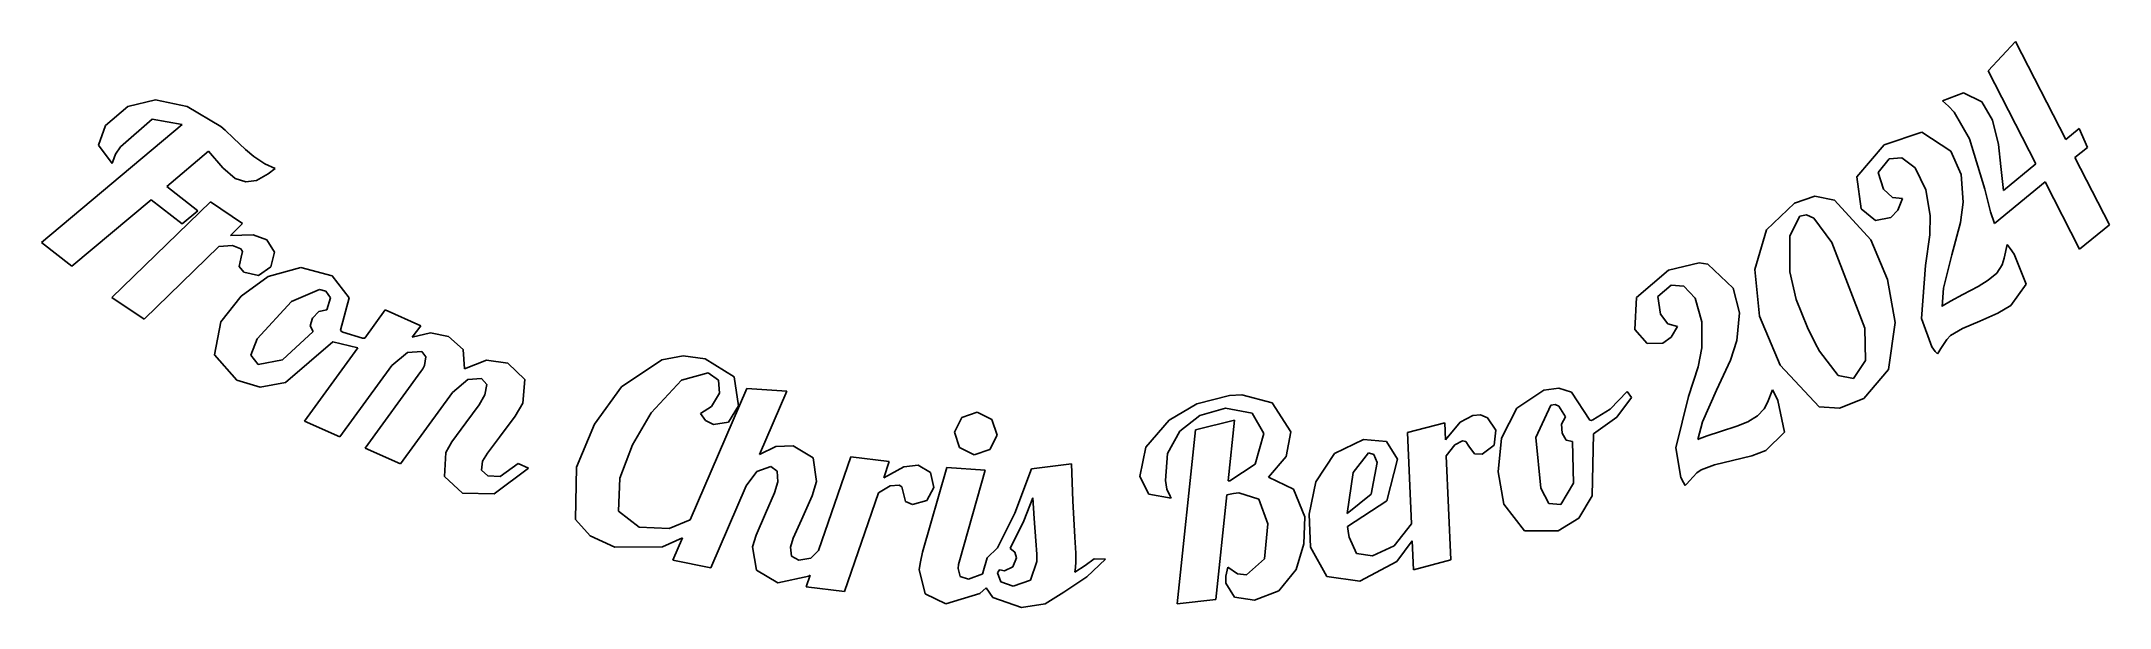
# Model space of a CAD drawing. Header units: millimetres. Extents: x 9.4 to 42, y 2.1 to 49.
# Drawn here: x 9.38 to 41.95, y 2.1 to 11.02 of the extents above.
import ezdxf

# ---------------------------------------------------------------- set-up
doc = ezdxf.new("R2010")
doc.units = ezdxf.units.MM
doc.layers.add('Export_Paths', color=7, linetype='CONTINUOUS')

msp = doc.modelspace()

# ---------------------------------------------------------------- linework, layer by layer
at = {"layer": 'Export_Paths', "color": 7}
for p, q in [((40.467297, 11.015878), (40.035799, 10.55389)), ((41.258986, 9.470233), (40.467297, 11.015878)), ((40.035799, 10.55389), (40.789758, 9.087313)), ((39.651326, 10.207658), (39.319564, 10.078467)), ((39.938131, 10.064515), (39.651326, 10.207658)), ((10.739739, 9.991935), (10.387996, 9.692961)), ((10.623603, 9.354477), (11.123831, 9.791143)), ((11.176579, 10.093453), (10.739739, 9.991935)), ((11.123831, 9.791143), (11.595637, 9.708983)), ((11.176538, 10.093452), (11.176579, 10.093453)), ((11.675888, 9.991018), (11.176538, 10.093452)), ((12.203348, 9.676424), (11.675888, 9.991018)), ((39.319564, 10.078467), (39.413614, 9.996817)), ((39.413614, 9.996817), (39.503014, 9.900697)), ((39.503014, 9.900697), (39.74331, 9.479018)), ((40.104012, 9.773576), (39.938131, 10.064515)), ((40.201162, 9.393754), (40.104012, 9.773576)), ((11.595637, 9.708983), (9.379235, 7.850181)), ((10.387996, 9.692961), (10.279476, 9.380835)), ((12.274148, 9.615964), (12.203348, 9.676424)), ((12.407473, 9.490907), (12.274148, 9.615964)), ((12.596092, 9.312107), (12.407473, 9.490907)), ((38.990385, 9.588575), (38.397656, 9.38807)), ((38.990376, 9.588565), (38.990385, 9.588575)), ((39.447196, 9.287291), (38.990376, 9.588565)), ((39.74331, 9.479018), (39.982571, 8.690952)), ((41.468793, 9.641798), (41.258986, 9.470233)), ((41.601084, 9.345692), (41.468793, 9.641798)), ((10.279476, 9.380835), (10.493933, 9.090931)), ((10.495433, 9.100231), (10.504233, 9.125551)), ((10.504233, 9.125551), (10.544543, 9.239239)), ((10.544543, 9.239239), (10.623603, 9.354477)), ((11.353791, 8.728164), (12.011115, 9.284202)), ((12.011115, 9.284202), (12.239525, 9.026337)), ((12.726834, 9.205136), (12.596092, 9.312107)), ((12.898399, 9.087831), (12.726834, 9.205136)), ((38.397656, 9.38807), (37.971842, 8.880607)), ((38.304132, 8.9514), (38.476214, 9.16379)), ((38.476214, 9.16379), (38.67982, 9.18188)), ((38.67982, 9.18188), (38.886009, 9.026334)), ((39.611527, 8.916771), (39.447196, 9.287291)), ((40.234752, 9.044422), (40.201162, 9.393754)), ((41.404714, 9.184979), (41.601084, 9.345692)), ((41.950417, 8.127679), (41.404714, 9.184979)), ((10.493933, 9.090931), (10.495433, 9.100231)), ((12.239525, 9.026337), (12.429694, 8.856838)), ((12.429694, 8.856838), (12.599193, 8.805678)), ((12.599193, 8.805678), (12.765074, 8.826348)), ((12.765074, 8.826348), (12.948526, 8.931251)), ((13.059113, 9.011351), (12.898399, 9.087831)), ((12.948526, 8.931251), (13.059113, 9.011351)), ((37.971842, 8.880607), (38.036442, 8.379346)), ((38.389912, 8.686817), (38.304132, 8.9514)), ((38.886009, 9.026334), (39.05499, 8.679585)), ((39.645637, 8.482172), (39.611527, 8.916771)), ((40.135541, 8.148866), (40.935492, 8.802056)), ((40.278162, 8.669768), (40.234752, 9.044422)), ((40.789758, 9.087313), (40.278162, 8.669768)), ((40.935492, 8.802056), (41.478094, 7.742173)), ((9.860342, 7.476044), (11.107811, 8.522492)), ((12.043193, 8.487347), (10.490316, 6.980462)), ((11.107811, 8.522492), (11.596153, 8.143187)), ((11.841616, 8.348859), (11.353791, 8.728164)), ((12.549092, 8.147312), (12.043193, 8.487347)), ((36.987406, 8.46978), (36.548798, 8.046132)), ((37.309867, 8.575717), (36.987406, 8.46978)), ((37.616309, 8.514222), (37.309867, 8.575722)), ((37.309867, 8.575722), (37.309867, 8.575717)), ((38.191984, 7.88842), (37.616309, 8.514222)), ((38.530988, 8.557626), (38.389912, 8.686817)), ((38.686535, 8.542126), (38.530988, 8.557626)), ((38.617285, 8.359708), (38.686535, 8.542126)), ((39.05499, 8.679585), (39.12475, 8.274442)), ((39.600157, 8.161778), (39.645637, 8.482172)), ((39.982571, 8.690952), (40.072491, 8.332834)), ((11.596153, 8.143187), (11.841616, 8.348859)), ((12.356855, 7.960243), (12.549092, 8.147312)), ((36.913508, 7.953533), (37.071638, 8.264109)), ((37.071638, 8.264109), (37.177575, 8.285809)), ((37.177575, 8.285809), (37.177576, 8.285809)), ((37.177576, 8.285809), (37.289714, 8.233619)), ((37.289714, 8.233619), (37.576518, 7.846562)), ((38.036442, 8.379346), (38.262268, 8.195895)), ((38.262268, 8.195895), (38.50463, 8.240335)), ((38.50463, 8.240335), (38.617285, 8.359708)), ((39.12475, 8.274442), (39.11905, 7.971618)), ((39.466832, 7.656383), (39.600157, 8.161778)), ((40.072491, 8.332834), (40.135541, 8.148866)), ((9.379235, 7.850181), (9.860342, 7.476044)), ((12.714973, 7.969543), (12.356855, 7.960243)), ((12.928397, 7.892033), (12.714973, 7.969543)), ((13.05242, 7.696696), (12.928397, 7.892033)), ((36.548798, 8.046132), (36.362638, 7.425916)), ((36.916608, 7.388193), (36.913508, 7.953533)), ((37.576518, 7.846562), (38.097416, 6.500391)), ((38.452433, 7.266752), (38.191984, 7.88842)), ((39.11905, 7.971618), (39.0498, 7.485343)), ((41.478094, 7.742173), (41.950417, 8.127679)), ((10.996228, 6.640431), (12.174451, 7.787131)), ((12.174451, 7.787131), (12.391492, 7.799021)), ((12.391492, 7.799021), (12.520683, 7.747861)), ((12.524813, 7.617631), (12.492773, 7.47087)), ((12.520683, 7.747861), (12.547553, 7.704451)), ((12.547553, 7.704451), (12.524813, 7.617631)), ((12.99403, 7.465703), (13.05242, 7.696696)), ((35.48879, 7.528232), (35.004582, 7.410927)), ((35.622629, 7.506537), (35.488787, 7.528237)), ((35.488787, 7.528237), (35.48879, 7.528232)), ((36.021054, 7.131366), (35.622629, 7.506537)), ((39.332473, 7.130317), (39.466832, 7.656383)), ((40.256959, 7.499294), (40.172209, 7.368036)), ((40.287449, 7.603164), (40.256959, 7.499294)), ((40.334989, 7.816588), (40.287449, 7.603164)), ((40.382009, 7.756128), (40.334989, 7.816588)), ((40.445059, 7.665698), (40.382009, 7.756128)), ((40.636262, 7.190274), (40.445059, 7.665698)), ((12.492773, 7.47087), (12.568733, 7.3794)), ((12.952698, 7.315325), (12.525334, 7.004233)), ((12.568733, 7.3794), (12.80076, 7.33031)), ((12.80076, 7.33031), (12.99403, 7.465703)), ((13.467395, 7.454852), (12.952698, 7.315325)), ((13.958317, 7.324112), (13.467391, 7.454854)), ((13.467391, 7.454854), (13.467395, 7.454852)), ((14.226518, 6.97478), (13.958317, 7.324112)), ((35.004582, 7.410927), (34.497636, 6.984079)), ((34.837157, 6.997026), (35.043346, 7.176859)), ((35.043346, 7.176859), (35.246951, 7.159289)), ((36.362638, 7.425916), (36.434441, 6.69043)), ((37.016348, 6.952561), (36.916608, 7.388193)), ((38.573873, 6.589274), (38.452433, 7.266752)), ((39.0498, 7.485343), (38.9883, 6.653869)), ((40.035783, 7.252798), (39.87817, 7.153578)), ((40.172209, 7.368036), (40.035783, 7.252798)), ((40.393383, 6.856961), (40.636262, 7.190274)), ((10.490316, 6.980462), (10.996228, 6.640431)), ((12.525334, 7.004233), (12.204423, 6.598056)), ((12.778555, 6.331928), (13.320641, 6.918972)), ((13.320641, 6.918972), (13.759374, 7.110692)), ((13.759374, 7.110692), (13.759367, 7.110687)), ((13.759367, 7.110687), (13.859107, 7.083297)), ((13.859107, 7.083297), (13.930937, 6.978394)), ((13.930937, 6.978394), (13.876677, 6.790292)), ((14.091126, 6.4668), (14.226518, 6.97478)), ((34.497636, 6.984079), (34.475416, 6.479201)), ((34.876427, 6.721073), (34.837157, 6.997026)), ((35.246951, 7.159289), (35.423685, 6.97067)), ((35.423685, 6.97067), (35.530138, 6.60015)), ((36.119244, 6.738625), (36.021054, 7.131366)), ((37.192048, 6.511244), (37.016348, 6.952561)), ((39.311283, 6.841962), (39.332473, 7.130317)), ((39.328333, 6.853852), (39.311283, 6.841962)), ((39.444605, 6.924652), (39.328333, 6.853852)), ((39.639942, 7.029038), (39.444605, 6.924652)), ((39.87817, 7.153578), (39.639942, 7.029038)), ((40.189261, 6.735522), (40.393383, 6.856961)), ((12.204423, 6.598056), (12.106233, 6.078192)), ((13.648783, 6.656966), (13.610023, 6.53811)), ((13.610023, 6.53811), (13.659633, 6.44613)), ((13.748003, 6.761352), (13.648783, 6.656966)), ((13.876677, 6.790292), (13.748003, 6.761352)), ((14.795469, 6.786681), (14.470941, 6.33968)), ((15.352541, 6.538635), (14.795469, 6.786681)), ((15.22025, 6.356734), (15.352541, 6.538635)), ((34.993216, 6.570178), (34.876427, 6.721073)), ((35.143594, 6.527808), (34.993216, 6.570178)), ((35.044374, 6.360376), (35.143594, 6.527808)), ((35.530138, 6.60015), (35.529621, 6.189322)), ((36.078424, 6.304027), (36.119244, 6.738625)), ((36.434441, 6.69043), (36.762614, 5.916964)), ((38.467936, 5.848751), (38.573873, 6.589274)), ((38.9883, 6.653869), (39.150564, 6.204801)), ((39.634773, 6.49471), (39.905041, 6.610465)), ((39.905041, 6.610465), (40.189261, 6.735522)), ((12.680365, 6.075613), (12.778555, 6.331928)), ((13.659633, 6.44613), (13.178526, 5.999645)), ((13.225028, 5.64618), (13.970718, 6.282316)), ((14.361392, 6.188786), (13.524234, 5.035885)), ((13.970718, 6.282316), (14.361392, 6.188786)), ((14.101456, 6.4513), (14.091126, 6.4668)), ((14.127296, 6.43631), (14.101456, 6.4513)), ((14.434771, 6.34278), (14.127296, 6.43631)), ((14.470941, 6.33968), (14.434771, 6.34278)), ((15.507054, 6.428044), (15.22025, 6.356734)), ((15.790241, 6.367064), (15.507054, 6.428044)), ((16.019167, 6.162942), (15.790241, 6.367064)), ((34.475416, 6.479201), (34.666102, 6.259576)), ((34.666102, 6.259576), (34.912599, 6.261676)), ((34.912599, 6.261676), (35.044374, 6.360376)), ((35.529621, 6.189322), (35.471741, 5.891666)), ((35.978684, 5.996035), (36.078424, 6.304027)), ((37.315038, 6.264231), (37.192048, 6.511244)), ((37.383248, 6.137623), (37.315038, 6.264231)), ((38.097416, 6.500391), (38.106337, 5.988715)), ((39.150564, 6.204801), (39.204824, 6.134001)), ((39.292164, 6.179481), (39.384664, 6.320558)), ((39.384664, 6.320558), (39.444604, 6.383088)), ((39.444604, 6.383088), (39.634773, 6.49471)), ((12.106233, 6.078192), (12.458666, 5.6808)), ((12.795087, 5.926785), (12.680365, 6.075613)), ((13.178526, 5.999645), (12.795087, 5.926785)), ((14.081306, 4.787838), (14.897277, 5.9118)), ((14.897277, 5.9118), (15.145841, 6.116439)), ((15.145841, 6.116439), (15.370633, 6.131939)), ((15.370633, 6.131939), (15.434713, 6.047709)), ((15.410943, 5.91025), (15.384593, 5.86167)), ((15.434713, 6.047709), (15.410943, 5.91025)), ((16.040357, 5.857017), (16.019167, 6.162942)), ((16.390206, 5.997577), (16.040357, 5.857017)), ((16.724553, 5.945897), (16.390206, 5.997577)), ((16.99172, 5.692682), (16.724553, 5.945897)), ((19.149219, 6.001705), (18.516182, 5.575375)), ((19.488216, 6.063205), (19.149219, 6.001705)), ((19.831861, 6.017247), (19.488213, 6.063237)), ((19.488213, 6.063237), (19.488216, 6.063205)), ((20.291782, 5.731477), (19.831861, 6.017247)), ((35.471741, 5.891666), (35.320329, 5.424511)), ((35.76061, 5.521645), (35.978684, 5.996035)), ((36.762614, 5.916964), (37.373946, 5.26274)), ((37.67677, 5.754701), (37.383248, 6.137623)), ((38.106337, 5.988715), (37.918616, 5.708191)), ((39.204824, 6.134001), (39.237384, 6.094731)), ((39.237384, 6.094731), (39.258054, 6.124701)), ((39.258054, 6.124701), (39.292164, 6.179481)), ((12.458666, 5.6808), (12.82474, 5.572026)), ((12.82474, 5.572026), (13.225028, 5.64618)), ((15.356173, 5.81878), (14.47974, 4.610068)), ((15.384593, 5.86167), (15.356173, 5.81878)), ((15.852266, 5.4865), (16.095146, 5.688555)), ((16.095146, 5.688555), (16.312187, 5.707675)), ((16.312187, 5.707675), (16.394347, 5.611045)), ((16.394347, 5.611045), (16.363857, 5.448781)), ((16.95916, 5.318028), (16.99172, 5.692682)), ((18.516182, 5.575375), (18.092436, 4.987814)), ((18.984884, 5.168205), (19.461857, 5.678768)), ((19.461857, 5.678768), (19.878886, 5.797107)), ((20.488151, 5.549063), (19.5988, 3.480455)), ((19.878886, 5.797107), (20.043217, 5.679284)), ((20.043217, 5.679284), (20.056137, 5.47723)), ((20.355342, 5.277241), (20.291782, 5.731477)), ((21.11912, 5.509793), (20.488151, 5.549063)), ((33.276005, 5.555743), (33.037777, 5.521123)), ((33.276009, 5.555712), (33.276005, 5.555743)), ((33.47703, 5.489052), (33.276009, 5.555712)), ((37.918616, 5.708191), (37.67677, 5.754701)), ((38.077779, 5.389864), (38.467936, 5.848751)), ((15.036296, 4.362021), (15.852266, 5.4865)), ((16.276007, 5.293235), (16.065167, 5.006947)), ((16.363857, 5.448781), (16.276007, 5.293235)), ((16.840821, 5.115457), (16.95916, 5.318028)), ((19.933664, 5.265873), (19.761581, 5.156836)), ((20.056137, 5.47723), (19.933664, 5.265873)), ((20.201346, 5.017308), (20.355342, 5.277241)), ((20.687105, 4.508304), (21.11912, 5.509793)), ((27.578162, 5.309765), (27.137878, 5.049833)), ((28.088208, 5.441023), (27.578162, 5.309765)), ((27.623744, 5.124269), (28.024617, 5.238487)), ((28.024617, 5.238487), (28.44578, 5.159937)), ((28.284578, 5.450323), (28.088208, 5.441023)), ((28.284589, 5.450349), (28.284578, 5.450323)), ((28.760013, 5.325292), (28.284589, 5.450349)), ((29.056119, 4.867439), (28.760013, 5.325292)), ((32.613513, 5.241553), (32.374768, 4.765096)), ((33.037777, 5.521123), (32.613513, 5.241553)), ((32.915818, 4.77544), (33.151463, 5.287036)), ((33.151463, 5.287036), (33.221223, 5.295336)), ((33.221223, 5.295336), (33.221228, 5.295294)), ((33.221228, 5.295294), (33.277558, 5.270494)), ((33.277558, 5.270494), (33.381945, 5.104613)), ((33.765902, 5.049803), (33.47703, 5.489052)), ((34.087324, 5.223418), (33.812922, 5.056503)), ((34.351391, 5.502988), (34.087324, 5.223418)), ((34.19171, 5.097843), (34.423221, 5.406868)), ((34.423221, 5.406868), (34.351391, 5.502988)), ((35.320329, 5.424511), (35.116724, 4.615775)), ((35.537884, 5.026068), (35.76061, 5.521645)), ((36.511464, 5.230717), (36.406045, 5.116512)), ((36.560044, 5.327867), (36.511464, 5.230717)), ((36.643244, 5.529922), (36.560044, 5.327867)), ((36.679414, 5.462742), (36.643244, 5.529922)), ((36.725404, 5.363012), (36.679414, 5.462742)), ((36.832374, 4.86175), (36.725404, 5.363012)), ((37.373946, 5.26274), (37.698195, 5.240751)), ((37.698195, 5.240751), (38.077779, 5.389864)), ((13.524234, 5.035885), (14.081306, 4.787838)), ((16.065167, 5.006947), (15.843475, 4.707224)), ((16.594324, 4.780593), (16.840821, 5.115457)), ((18.092436, 4.987814), (17.805115, 4.308786)), ((18.690328, 4.662292), (18.984884, 5.168205)), ((19.761581, 5.156836), (19.839611, 5.046248)), ((19.839611, 5.046248), (19.963118, 4.984238)), ((19.963118, 4.984238), (20.201346, 5.017308)), ((23.872445, 5.092201), (23.758757, 4.862241)), ((24.115841, 5.177471), (23.872445, 5.092201)), ((24.115835, 5.177465), (24.115841, 5.177471)), ((24.345278, 5.059643), (24.115835, 5.177465)), ((24.430548, 4.816247), (24.345278, 5.059643)), ((27.137878, 5.049833), (26.774593, 4.624019)), ((27.553852, 4.898954), (27.267564, 2.16062)), ((27.305281, 4.876235), (27.623744, 5.124269)), ((28.168284, 5.049333), (27.553852, 4.898954)), ((28.070094, 4.093836), (28.168284, 5.049333)), ((28.44578, 5.159937), (28.628714, 4.843161)), ((31.480768, 5.010592), (30.890623, 4.85763)), ((31.493168, 4.742909), (31.480768, 5.010592)), ((31.723645, 5.01731), (31.493168, 4.742909)), ((31.923116, 5.125831), (31.723645, 5.01731)), ((32.043522, 5.133031), (31.923116, 5.125831)), ((32.043526, 5.133087), (32.043522, 5.133031)), ((32.15153, 5.088647), (32.043526, 5.133087)), ((32.285372, 4.89176), (32.15153, 5.088647)), ((32.259022, 4.657665), (32.285372, 4.89176)), ((33.381945, 5.104613), (33.317345, 4.989374)), ((33.317345, 4.989374), (33.329745, 4.84623)), ((33.784502, 5.046703), (33.765902, 5.049803)), ((33.812922, 5.056503), (33.784502, 5.046703)), ((33.823257, 4.836877), (34.19171, 5.097843)), ((35.467084, 4.745982), (35.537884, 5.026068)), ((36.079449, 4.955282), (35.823134, 4.873632)), ((36.252049, 5.026082), (36.079449, 4.955282)), ((36.406045, 5.116512), (36.252049, 5.026082)), ((14.47974, 4.610068), (15.036296, 4.362021)), ((15.843475, 4.707224), (15.750455, 4.540309)), ((16.404671, 4.531513), (16.594324, 4.780593)), ((18.48724, 4.139327), (18.690328, 4.662292)), ((20.946004, 4.638011), (20.687105, 4.508304)), ((21.219373, 4.644211), (20.946004, 4.638011)), ((21.535632, 4.456108), (21.219373, 4.644211)), ((23.758757, 4.862241), (23.839887, 4.618845)), ((23.839887, 4.618845), (24.069847, 4.505674)), ((24.069847, 4.505674), (24.313243, 4.586804)), ((24.313243, 4.586804), (24.430548, 4.816247)), ((26.774593, 4.624019), (26.678993, 4.162548)), ((27.112912, 4.5258), (27.305281, 4.876235)), ((28.628714, 4.843161), (28.493322, 4.356369)), ((28.982739, 4.476765), (29.056119, 4.867439)), ((30.201775, 4.748075), (29.744955, 4.525867)), ((30.56196, 4.714485), (30.201775, 4.748075)), ((30.736626, 4.4375), (30.56196, 4.714485)), ((30.890623, 4.85763), (30.955733, 3.419475)), ((31.501961, 4.491243), (31.636837, 4.662292)), ((31.636837, 4.662292), (31.760343, 4.724822)), ((31.760343, 4.724822), (31.810983, 4.716022)), ((31.810983, 4.716022), (31.860593, 4.641612)), ((31.860593, 4.641612), (31.948963, 4.520172)), ((32.068336, 4.516072), (32.259022, 4.657665)), ((32.374768, 4.765096), (32.322578, 4.23903)), ((32.993338, 3.980139), (32.915818, 4.77544)), ((33.329745, 4.84623), (33.392275, 4.73771)), ((33.392275, 4.73771), (33.494078, 4.71394)), ((33.494078, 4.71394), (33.507518, 4.057649)), ((33.801557, 3.856575), (33.823257, 4.836877)), ((35.116724, 4.615775), (35.199924, 4.145519)), ((35.486204, 4.754782), (35.467084, 4.745982)), ((35.612811, 4.803872), (35.486204, 4.754782)), ((35.823134, 4.873632), (35.612811, 4.803872)), ((36.314059, 4.490196), (36.536268, 4.574946)), ((36.536268, 4.574946), (36.832374, 4.86175)), ((15.750455, 4.540309), (15.727195, 4.165655)), ((16.312691, 4.261762), (16.328711, 4.402839)), ((16.411391, 4.171842), (16.312691, 4.261762)), ((16.328711, 4.402839), (16.404671, 4.531513)), ((16.50906, 3.891738), (17.050112, 4.294814)), ((16.887848, 4.367164), (16.606728, 4.163042)), ((17.050112, 4.294814), (16.887848, 4.367164)), ((17.805115, 4.308786), (17.793225, 3.48403)), ((20.477816, 4.018914), (20.646798, 4.240089)), ((20.646798, 4.240089), (20.865906, 4.321739)), ((20.865906, 4.321739), (20.967192, 4.245259)), ((20.967192, 4.245259), (20.977522, 4.079378)), ((21.586792, 4.083521), (21.535632, 4.456108)), ((22.125776, 4.472124), (21.61883, 2.996762)), ((22.730907, 4.397714), (22.125776, 4.472124)), ((22.644607, 4.143983), (22.730907, 4.397714)), ((22.959833, 4.314515), (22.644607, 4.143983)), ((23.184625, 4.341905), (22.959833, 4.314515)), ((23.38358, 4.224083), (23.184625, 4.341905)), ((23.636263, 4.306214), (23.256958, 2.969861)), ((24.244495, 4.264874), (23.636263, 4.306214)), ((23.842452, 2.849456), (24.244495, 4.264874)), ((24.973153, 4.285015), (24.709603, 3.585833)), ((25.601021, 4.360985), (24.973153, 4.285015)), ((25.622189, 3.780681), (25.600999, 4.361008)), ((25.600999, 4.361008), (25.601021, 4.360985)), ((27.081522, 4.103155), (27.112912, 4.5258)), ((28.493322, 4.356369), (28.095414, 4.096436)), ((28.706787, 4.15327), (28.982739, 4.476765)), ((29.744955, 4.525867), (29.451433, 4.081449)), ((30.04002, 4.225074), (30.277731, 4.534099)), ((30.277731, 4.534099), (30.277738, 4.534101)), ((30.277738, 4.534101), (30.365068, 4.508261)), ((30.414678, 4.384237), (30.322178, 3.882976)), ((30.365068, 4.508261), (30.414678, 4.384237)), ((30.570228, 3.780176), (30.736626, 4.4375)), ((31.577921, 2.849483), (31.501961, 4.491243)), ((31.948963, 4.520172), (32.068336, 4.516072)), ((32.322578, 4.23903), (32.411978, 3.728984)), ((35.450033, 4.219936), (35.519793, 4.270576)), ((35.519793, 4.270576), (35.726498, 4.348086)), ((35.726498, 4.348086), (36.012786, 4.415786)), ((36.012786, 4.415786), (36.314059, 4.490196)), ((15.727195, 4.165655), (16.012449, 3.900038)), ((16.606728, 4.163042), (16.411391, 4.171842)), ((18.465536, 3.616878), (18.487756, 4.139327)), ((18.487756, 4.139327), (18.48724, 4.139327)), ((19.923328, 2.726486), (20.477816, 4.018914)), ((20.977522, 4.079378), (20.926362, 3.908329)), ((21.516512, 3.860279), (21.586792, 4.083521)), ((22.55986, 3.906786), (22.747962, 4.015823)), ((22.747962, 4.015823), (22.886455, 4.028743)), ((22.886455, 4.028743), (22.929865, 4.002383)), ((22.929865, 4.002383), (22.948985, 3.914533)), ((22.948985, 3.914533), (22.986705, 3.769323)), ((23.325185, 3.783283), (23.43629, 3.991539)), ((23.43629, 3.991539), (23.38358, 4.224083)), ((26.678993, 4.162548), (26.819553, 3.883495)), ((27.104772, 3.965179), (27.081522, 4.103155)), ((27.154382, 3.855625), (27.104772, 3.965179)), ((28.095414, 4.096436), (28.070094, 4.093836)), ((29.096944, 3.965168), (28.706787, 4.15327)), ((29.275744, 3.528502), (29.096944, 3.965168)), ((29.451433, 4.081449), (29.34343, 3.568819)), ((29.94494, 3.581702), (30.04002, 4.225074)), ((33.118912, 3.736743), (32.993338, 3.980139)), ((33.507518, 4.057649), (33.306497, 3.723303)), ((35.199924, 4.145519), (35.241264, 4.066969)), ((35.241264, 4.066969), (35.266064, 4.022529)), ((35.266064, 4.022529), (35.291904, 4.048369)), ((35.291904, 4.048369), (35.334794, 4.096429)), ((35.334794, 4.096429), (35.450033, 4.219936)), ((16.012449, 3.900038), (16.50906, 3.891738)), ((18.793681, 3.36418), (18.465536, 3.616878)), ((20.926362, 3.908329), (20.783735, 3.582768)), ((21.350114, 3.478907), (21.516512, 3.860279)), ((22.027593, 2.351325), (22.55986, 3.906786)), ((22.986705, 3.769323), (23.095742, 3.721783)), ((23.095742, 3.721783), (23.325185, 3.783283)), ((24.709603, 3.585833), (24.435201, 3.039613)), ((24.851737, 3.465425), (24.992297, 3.827677)), ((24.992273, 3.827684), (25.012943, 3.501089)), ((24.992297, 3.827677), (24.992273, 3.827684)), ((25.656809, 3.208623), (25.622189, 3.780681)), ((26.819553, 3.883495), (27.170952, 3.823035)), ((27.165752, 3.831335), (27.154382, 3.855625)), ((27.170952, 3.823035), (27.165752, 3.831335)), ((27.873729, 2.22522), (28.046845, 3.874215)), ((28.046845, 3.874215), (28.151231, 3.893855)), ((28.151231, 3.893855), (28.239081, 3.907295)), ((28.239081, 3.907295), (28.55224, 3.804459)), ((28.55224, 3.804459), (28.695901, 3.415852)), ((30.322178, 3.882976), (29.94494, 3.581702)), ((29.950111, 3.375549), (30.570228, 3.780176)), ((32.411978, 3.728984), (32.734439, 3.309888)), ((33.306497, 3.723303), (33.118912, 3.736743)), ((33.590743, 3.508784), (33.801557, 3.856575)), ((17.793225, 3.48403), (18.019185, 3.227689)), ((19.26342, 3.34403), (18.793681, 3.36418)), ((19.5988, 3.480455), (19.26342, 3.34403)), ((20.783735, 3.582768), (20.633874, 3.241186)), ((21.220406, 3.193653), (21.350114, 3.478907)), ((24.638313, 3.032377), (24.851737, 3.465425)), ((25.012943, 3.501089), (25.041883, 3.149172)), ((28.695901, 3.415852), (28.640091, 2.864464)), ((29.261274, 3.105789), (29.275744, 3.528502)), ((29.34343, 3.568819), (29.36617, 3.051538)), ((29.962511, 3.265995), (29.950111, 3.375549)), ((29.973881, 3.208115), (29.962511, 3.265995)), ((30.955733, 3.419475), (30.681331, 3.073243)), ((32.734439, 3.309888), (33.26619, 3.308288)), ((33.26619, 3.308288), (33.590743, 3.508784)), ((18.019185, 3.227689), (18.409208, 3.052015)), ((18.409208, 3.052015), (19.159033, 3.057215)), ((19.159033, 3.057215), (19.47736, 3.198292)), ((19.47736, 3.198292), (19.325431, 2.845342)), ((20.633874, 3.241186), (20.580134, 3.057735)), ((20.580134, 3.057735), (20.640594, 2.687215)), ((21.174416, 3.051543), (21.220406, 3.193653)), ((21.189916, 2.910466), (21.174416, 3.051543)), ((21.61883, 2.996762), (21.498424, 2.879456)), ((23.256958, 2.969861), (23.221298, 2.819483)), ((24.435201, 3.039613), (24.271903, 2.885101)), ((24.709113, 2.971917), (24.638313, 3.032377)), ((24.733403, 2.882517), (24.709113, 2.971917)), ((25.041883, 3.149172), (25.055833, 2.94195)), ((25.055833, 2.94195), (25.058433, 2.823094)), ((25.670249, 2.958509), (25.656809, 3.208623)), ((25.672349, 2.818983), (25.670249, 2.958509)), ((29.138284, 2.700646), (29.261274, 3.105789)), ((29.36617, 3.051538), (29.624036, 2.588)), ((30.088603, 2.949733), (29.973881, 3.208115)), ((30.340784, 2.916663), (30.088603, 2.949733)), ((30.681331, 3.073243), (30.340784, 2.916663)), ((30.72526, 2.823128), (30.967623, 3.148173)), ((30.967623, 3.148173), (30.988293, 2.696004)), ((19.325431, 2.845342), (19.923328, 2.726486)), ((20.640594, 2.687215), (20.977007, 2.491361)), ((21.306188, 2.844316), (21.189916, 2.910466)), ((21.498424, 2.879456), (21.306188, 2.844316)), ((21.486022, 2.611254), (21.422462, 2.425735)), ((21.463282, 2.593164), (21.486022, 2.611254)), ((23.221298, 2.819483), (23.204248, 2.697526)), ((23.204248, 2.697526), (23.297268, 2.31357)), ((23.816582, 2.715606), (23.824882, 2.778656)), ((23.846042, 2.590549), (23.816582, 2.715606)), ((23.824882, 2.778656), (23.842452, 2.849456)), ((24.206743, 2.631369), (23.979367, 2.547139)), ((24.271903, 2.885101), (24.205243, 2.648939)), ((24.205243, 2.648939), (24.206743, 2.631369)), ((24.438831, 2.645843), (24.469841, 2.694423)), ((24.486891, 2.505283), (24.438831, 2.645843)), ((24.469841, 2.694423), (24.472441, 2.691823)), ((24.472441, 2.691823), (24.544271, 2.677873)), ((24.544271, 2.677873), (24.676563, 2.739373)), ((24.676563, 2.739373), (24.733403, 2.882517)), ((25.058433, 2.823094), (24.957147, 2.532673)), ((25.819597, 2.761626), (25.653199, 2.658273)), ((25.653199, 2.658273), (25.667149, 2.730103)), ((25.667149, 2.730103), (25.672349, 2.818983)), ((25.96119, 2.865496), (25.819597, 2.761626)), ((25.842851, 2.583326), (26.138957, 2.862896)), ((26.138957, 2.862896), (25.96119, 2.865496)), ((28.061832, 2.734756), (28.034442, 2.595747)), ((28.217895, 2.632437), (28.061832, 2.734756)), ((28.360005, 2.613317), (28.217895, 2.632437)), ((28.640091, 2.864464), (28.360005, 2.613317)), ((28.868016, 2.361132), (29.138284, 2.700646)), ((30.14235, 2.51617), (30.72526, 2.823128)), ((30.988293, 2.696004), (31.577921, 2.849483)), ((20.977007, 2.491361), (21.463282, 2.593164)), ((21.422462, 2.425735), (22.027593, 2.351325)), ((23.297268, 2.31357), (23.621796, 2.160091)), ((23.621796, 2.160091), (24.159231, 2.322872)), ((23.979367, 2.547139), (23.846042, 2.590549)), ((24.159231, 2.322872), (24.256901, 2.409692)), ((24.256901, 2.409692), (24.364905, 2.257246)), ((24.684812, 2.434483), (24.486891, 2.505283)), ((24.957147, 2.532673), (24.684812, 2.434483)), ((25.189144, 2.156479), (25.4837, 2.343031)), ((25.4837, 2.343031), (25.842851, 2.583326)), ((28.034442, 2.595747), (28.033442, 2.484642)), ((28.033442, 2.484642), (28.167284, 2.265018)), ((28.483544, 2.217988), (28.868016, 2.361132)), ((29.624036, 2.588), (30.14235, 2.51617)), ((24.364905, 2.257246), (24.815524, 2.098599)), ((24.815524, 2.098599), (25.189144, 2.156479)), ((27.267564, 2.16062), (27.873729, 2.22522)), ((28.167284, 2.265018), (28.483544, 2.217988))]:
    msp.add_line(p, q, dxfattribs=at)

doc.saveas('drawing.dxf')
